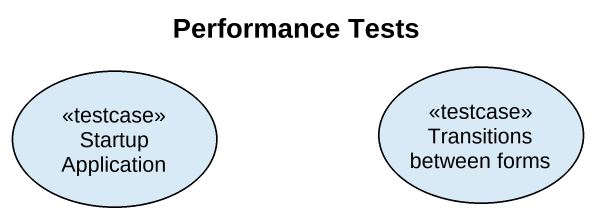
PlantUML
@startuml
title Performance Tests
usecase "Startup Application" as Startup_Application <<testcase>>
usecase "Transitions between forms" as Transitions_between_forms <<testcase>>
@enduml
